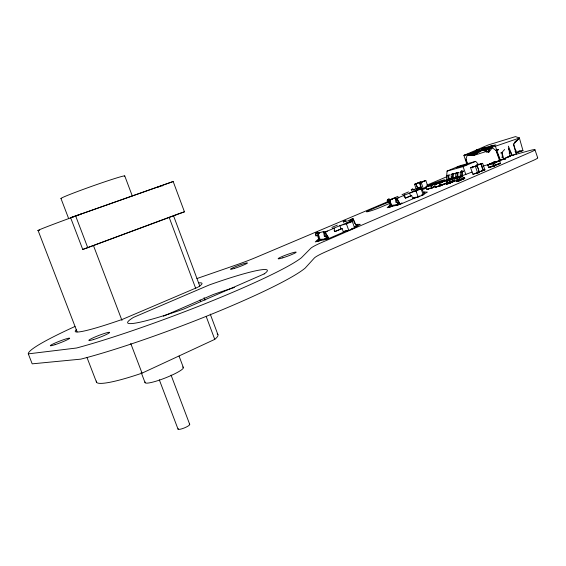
<?xml version="1.0" encoding="UTF-8"?>
<svg xmlns="http://www.w3.org/2000/svg" width="566" height="566" viewBox="0 0 566 566"><rect width="100%" height="100%" fill="white"/><g stroke="black" fill="none" stroke-linecap="round" stroke-linejoin="round"><path stroke-width="0.85" d="M448.074 179.337L448.081 175.227L449.687 174.866L448.796 175.906L448.817 179.995L447.14 181.056L446.772 180.101L448.074 179.337L446.694 179.712L439.336 183.023L440.129 186.009L447.253 182.96L446.355 180.391L445.343 180.469L446.772 180.101M446.751 174.795L447.062 171.095L459.535 165.873L475.652 161.36L478.249 164.19M458 167.182L459.203 166.645L456.366 167.706L458.665 166.864M479.133 172.46L478.213 168.456L476.848 165.781L470.608 167.713L472.851 174.264L479.133 172.46L477.676 172.835M492.816 163.312L493.198 163.206L492.816 163.312L494.507 165.831L493.63 166.27L492.816 163.312L499.545 160.779L492.745 163.694L487.807 165.039L488.691 167.6L493.63 166.27L500.429 163.341L496.127 150.57L492.307 147.804L487.864 148.264L495.392 146.247L519.397 138.026L522.963 150.556L516.525 152.792M457.356 167.303L456.748 167.571L459.054 166.666M488.699 152.353L489.463 148.405L492.307 147.804L488.699 152.353L482.267 150.025L469.808 155.034L467.24 155.091L465.974 159.202L467.268 164.274M432.912 187.254L433.542 187.07L432.714 187.36M441.296 185.096L442.131 184.799L441.402 185.054M442.096 184.778L441.02 185.209M430.733 185.323L432.466 187.813L431.504 188.28L430.733 185.323L437.723 182.705L430.613 185.719L426.042 186.936L426.934 189.483L434.872 186.844M387.194 200.909L387.625 199.494L388.849 198.977L390.922 199.607L387.194 200.909L387.668 202.253L390.342 201.397L387.668 202.253M441.763 184.948L441.388 185.061M315.425 234.395L315.948 232.824L317.356 232.23L319.465 232.987L315.425 234.395L315.955 235.859L318.771 234.975M480.477 171.484L484.913 169.857L482.621 163.333L476.388 165.258L482.621 163.333M389.521 199.812L390.667 205.437L399.476 204.475L398.641 203.13L396.278 205.458L399.476 204.475L397.629 202.777L395.266 197.987L389.521 199.812L391.198 204.128L390.667 205.437L388.439 207.446L391.615 206.47L391.339 204.906M319.712 237.968L319.111 239.411L316.536 241.675L320.193 240.522L319.875 238.817M495.137 165.244L495.448 165.123M352.66 220.124L352.979 219.474L350.948 219.346L352.66 220.124L350.043 220.535M499.863 161.423L500.521 160.093M476.692 153.987L478.263 151.143L490.687 147.033C482.296 147.641 474.662 151.419 467.24 155.091L473.501 155.53L486.152 151.511M501.837 157.44L502.742 156.025M483.47 170.592L484.913 169.857M420.481 188.209L420.991 187.516L418.989 187.466L420.481 188.209L418.217 188.634M432.919 185.245L432.841 183.816L432.495 183.915L437.723 182.705L432.141 184.12L426.983 186.539L436.789 183.101L426.913 186.256M441.466 182.967L441.388 181.53L441.034 181.622L446.355 180.391L445.343 180.469M326.165 238.413L327.084 237.246L324.311 236.114L323.547 231.529L317.816 233.27L319.111 239.411L325.705 239.001M495.038 163.411L494.359 162.003L487.807 165.039L494.599 162.138L499.545 160.779L493.637 162.315L488.706 164.656L498.653 161.161L488.642 164.366M494.359 162.003L493.977 162.109L494.359 162.003L494.436 163.433M397.261 204.786L398.641 203.13L395.967 202.161L395.266 197.987M458.764 172.382L457.873 173.429L457.894 177.568L454.809 179.012L454.463 178.127L455.779 177.066L457.151 176.896L457.151 172.75L458.764 172.382L455.715 173.146L455.779 177.066M454.201 173.628L453.309 174.675L453.331 178.785L451.654 179.854L451.286 178.891L452.588 178.127L452.588 173.995L454.201 173.628L451.173 174.392L451.236 178.29L449.92 179.351L450.26 180.221M460.229 172.347L463.377 171.123L461.948 171.979L461.467 170.918L461.764 175.658L459.061 176.896L460.377 175.835L460.229 172.347L461.467 170.918L463.377 171.123L462.479 172.177L462.507 176.33L461.389 177.045M504.631 149.474L501.915 152.495L500.691 152.997M486.194 149.155L487.913 147.294M492.745 163.694L493.198 163.206M508.565 148.738L512.244 155.608L516.355 153.811L513.73 144.082L519.397 138.026L515.499 136.604L488.118 145.002L463.929 155.367L466.922 164.416M439.336 183.023L441.084 185.542L435.459 187.24L434.561 184.672L435.035 184.169L441.388 181.53M435.035 184.169L435.388 184.077L434.561 184.672L439.697 182.924M430.613 185.719L431.087 185.224M432.495 183.915L433.139 183.929L426.042 186.936L432.841 183.816M463.922 165.322C467.042 164.267 459.344 167.182 463.37 165.661M479.105 171.979L479.812 171.731M514.501 142.759L519.397 138.026M456.819 167.529L457.632 167.274M495.88 144.931L490.715 145.886L491.479 146.566L492.512 145.695L481.454 148.568M464.212 165.258L463.703 165.428M477.081 150.775L478.128 149.955L476.331 150.11L477.081 150.775L479.522 150.103M461.092 179.698L459.748 180.278L460.929 179.868M479.593 152.049L482.267 150.025L489.463 148.405L489.809 149.99M398.846 197.527L396.299 198.326L397.091 198.843L398.846 197.527L404.548 195.114L405.412 198.128L411.645 195.503L412.685 198.454L418.175 197.032L423.212 194.867L421.125 188.959L415.805 190.353L416.321 191.824M319.082 238.442L315.269 241.93L320.193 240.522M462.337 166.022L463.144 165.824M457.639 167.189L458.326 166.991M323.158 232.272L324.7 231.897L325.33 232.569L327.367 231.077L333.961 228.268L334.952 231.558L342.119 228.515L343.279 231.742L348.79 230.426L354.613 227.907L352.293 221.448L346.965 222.742M461.566 179.585L462.281 179.273L461.46 179.521M474.237 151.829L478.263 151.143L473.636 153.86L474.237 155.551M459.818 180.229L460.774 179.931M391.198 204.128L387.165 207.736L391.615 206.47M323.059 240.133L327.084 237.246L328.032 238.71L324.353 239.871L327.084 237.246L324.311 236.114M394.983 205.755L398.641 203.13L395.967 202.161M450.494 182.606L452.142 181.934M426.042 186.936L426.863 186.355L426.516 186.447M487.807 165.039L488.635 164.451M454.809 179.012L456.479 177.929L456.465 176.281M473.501 155.53L482.267 150.025L486.215 150.804M458.722 166.949L458.007 167.218L460.009 166.51M478.263 151.143L473.636 153.86L475.631 154.49M454.463 178.127L457.151 176.896M355.434 226.223L357.167 226.145L360.287 224.341L356.976 224.355L355.809 224.893M426.417 187.537C421.521 191.916 420.446 186.66 419.823 182.825L425.809 180.519L428.03 186.738M520.26 150.365L516.51 152.473L522.963 150.556M433.393 187.063L433.181 187.169M463.391 177.766L464.431 177.476L464.771 178.446L459.083 180.894L458.29 181.085L459.599 180.469L458.29 181.085L457.837 180.066L455.878 180.674L456.217 181.651L458.212 181.035M453.458 180.405L454.477 180.115L454.816 181.078L449.149 183.511L448.378 183.695L449.68 183.08L448.378 183.695L447.939 182.684L446.015 183.285L446.355 184.247L448.314 183.639M460.717 179.96L459.981 180.172M450.324 182.669L451.887 182.089L451.031 182.365M451.01 182.485L449.871 182.889L450.854 182.549M447.939 182.684L454.477 180.115M446.355 184.247L454.031 181.353L453.727 180.49M457.837 180.066L464.431 177.476M456.217 181.651L460.483 179.769M416.159 188.931L414.545 184.275L420.496 181.969L420.963 182.705M422.052 189.101L423.354 188.733L421.154 182.464L419.823 182.825M498.483 149.431L496.127 150.57L500.401 160.511L503.174 159.456L505.601 159.577M515.01 141.479L516.588 140.722M488.706 164.656L493.637 162.315L498.653 161.161M435.502 184.268L440.673 181.835L445.421 180.787L435.502 184.268L440.673 181.835L445.421 180.787M426.983 186.539L432.141 184.12L436.789 183.101M506.846 157.327L510.765 155.494M96.475 381.038A65.196 8.653 -21.3 0 0 142.045 373.143L214.755 339.374A65.196 8.653 -21.3 0 0 217.132 333.905M423.318 192.589L424.521 192.037L427.394 192.093L424.705 193.664L424.521 192.037M342.119 228.515L334.952 231.558L334.124 230.348M411.645 195.503L405.412 198.128L403.466 195.397L421.125 188.959M499.7 160.404L510.115 156.273L508.395 146.155L512.244 155.608M449.92 182.839L451.371 182.337M445.293 180.519L440.093 182.818L435.438 183.978M473.02 174.328L475.107 173.55M163.418 316.196L213.021 294.61A73.177 7.584 -20.6 0 1 234.402 287.486M424.09 188.301L422.08 189.164M315.955 235.859L317.37 235.258L319.337 240.691L321.92 239.581M459.153 180.519L459.514 180.363M459.854 180.335L456.974 181.276M460.717 179.91L461.29 179.712M474.322 173.451L474.52 173.599A12.572 0.927 -19.2 0 1 478.978 172.418L479.253 171.972M491.911 166.248L500.429 163.341L497.953 164.013M343.279 231.742L345.522 230.772M347.206 230.588L328.945 238.47L319.337 240.691M354.358 227.504L356.736 226.478L353.368 220.011L350.177 220.641M459.033 177.795L459.634 179.578L456.925 180.292L456.571 178.453L462.556 176.281L463.42 177.95M412.685 198.454L415.649 197.187M449.935 182.945L447.105 183.872M419.54 196.013L400.289 204.269L390.66 206.71L388.892 201.729M421.146 195.32L424.358 193.947L421.359 187.997L417.276 188.966M456.925 180.292L459.953 178.99M492.279 166.057L488.691 167.6L490.234 166.701M491.479 146.566L494.429 145.306M470.608 167.713L476.848 165.781M430.089 188.138L426.934 189.483L428.596 188.832M446.701 181.085L452.623 178.941L453.472 180.589L449.701 182.202L447.055 182.903L446.701 181.085L452.623 178.941M432.099 187.629L432.268 187.608M432.382 187.558L435.367 186.278M438.622 185.889L435.459 187.24L437.136 186.582M456.571 178.453L462.556 176.281M390.66 206.71L392.889 205.755M440.681 185.365L440.857 185.344M440.992 185.28L447.253 182.96M462.514 175.616L472.157 172.029M450.826 181.29L446.015 183.285M331.867 227.419L337.357 225.091M389.903 203.314L379.744 207.623A8.172 0.601 -19.6 0 1 368.848 211.408L368.268 211.557A8.165 0.601 -19.6 0 1 369.287 210.297L387.151 202.734A8.066 0.58 -19.6 0 1 389.026 201.977M434.561 184.672L441.678 181.644L441.034 181.622M352.533 220.054L351.62 220.443L353.368 220.011L340.958 225.296L346.427 223.945L352.293 221.448M340.958 225.289L332.879 228.53L333.961 228.268M439.223 183.426L446.355 180.391M387.646 201.744L256.646 257.134A28.505 2.186 -20.2 0 1 236.121 264.966L196.926 278.543M426.7 185.231L447.041 176.627M420.404 188.131L419.618 188.464L421.359 187.997L410.605 192.56M343.633 222.424L343.215 221.278L344.574 220.705L345.692 221.313M411.645 190.593L411.277 189.539L412.451 189.037L414.142 189.801M391.63 199.034L398.04 196.331M402.037 194.647L408.532 191.902M458.906 166.977L461.113 166.093L458.63 167.055M463.618 165.661L465.146 165.131M464.382 165.343L466.653 164.543L464.488 165.449L466.122 164.72M447.062 171.095L463.094 166.637L475.652 161.36M414.545 184.275L420.496 181.969M421.154 182.464L425.809 180.519M488.133 149.396L486.038 150.259C485.6 153.322 490.305 151.37 488.133 149.396L485.508 148.992L486.647 151.978L485.508 148.992L486.788 149.841M424.691 188.054L425.632 187.664M70.623 217.712L173.175 181.523L184.452 211.818L82.749 249.465L70.623 217.712L81.405 213.934A66.031 1.026 -19.7 0 0 39.677 230.178M459.733 166.588L458.835 166.906L459.776 166.609M477.683 173.083L479.14 172.382M467.24 155.091L477.867 150.881M422.278 190.169L420.899 186.95L415.196 189.207L412.211 189.433M173.175 181.523L82.233 213.644M504.511 158.48L510.115 156.273M348.246 220.634L353.149 218.724L354.811 222.58M498.575 149.622L496.127 150.57L498.526 149.686M479.204 171.887L479.119 171.972M82.749 249.465L93.425 245.488L121.973 320.434M94.246 245.184L178.722 213.729M494.415 165.555L493.757 165.788M413.987 197.782L413.541 197.944M402.002 202.918L401.549 203.081M458.658 166.942L459.302 166.8M463.865 165.371L459.946 166.666L463.313 165.654M450.331 182.754L449.97 182.846M455.878 180.674L459.465 179.655L459.769 180.54L458.899 180.766M449.92 179.351L451.286 178.891M179.542 213.453L184.452 211.818M462.472 165.98L462.917 165.845M494.26 165.612L493.849 165.76L494.288 165.569M471.117 153.131L463.929 155.367L467.339 154.511M461.361 179.571L462.415 179.231L461.99 179.295M451.909 182.033L452.298 181.912M483.484 170.515L481.206 163.928M454.816 181.078L452.786 181.636M464.771 178.446L462.691 179.019M458.877 166.715L458.517 166.821M350.948 219.346L353.149 218.724M509.167 153.053L510.843 152.579M515.039 151.405L516.723 150.938M446.694 179.712L446.673 175.616L448.081 175.227M451.173 174.392L452.588 173.995M455.715 173.146L457.151 172.75M509.181 156.195L514.239 154.801M515.966 154.327L528.488 150.874A20.051 1.394 -19.1 0 1 530.208 152.367L322.719 242.036A32.835 2.922 -19.8 0 0 310.784 248.297L301.423 257.749A141.939 12.707 -20.7 0 1 206.901 302.98A141.939 12.707 -20.7 0 1 76.53 348.012L28.3 353.863L32.191 363.846L80.825 359.141A141.818 14.122 -20.8 0 0 211.153 314.356A141.818 14.122 -20.8 0 0 305.18 268.086L314.314 258.039A32.807 3.247 -19.8 0 1 326.179 251.594L533.002 160.546A20.036 1.549 -19 0 0 537.558 157.702M483.06 166.008L491.458 163.716M418.989 187.466L420.899 186.95M476.204 173.231L477.088 172.991M494.613 165.116L499.184 163.878M489.944 167.062L494.889 165.725M451.505 178.566L449.814 179.019L448.781 177.901M453.203 178.113L455.743 177.427M457.434 176.974L460.823 176.068M481.673 170.868L484.8 170.026M444.133 183.787L449.531 182.287L449.836 183.158L448.98 183.384M461.884 179.281L463.978 178.729L463.674 177.844M433.492 186.808L435.021 186.405M442.831 184.339L445.951 183.518M460.399 179.995L461.446 179.648M403.466 195.397L404.548 195.114M428.25 188.924L432.82 187.714M436.775 186.674L441.445 185.443M390.922 199.607L389.231 200.053L388.849 198.977M392.429 199.338L390.108 199.954L387.625 199.494M422.731 194.364L424.358 193.947M447.43 180.356L448.817 179.995M421.684 195.256L423.212 194.867M469.9 153.874L474.167 152.806M317.781 233.397L319.465 232.987M327.367 231.077L324.7 231.897L328.945 238.47L325.33 232.569M354.295 227.058L356.736 226.478M351.557 228.622L354.613 227.907M446.673 175.616L447.954 175.361M464.403 165.166L465.082 164.989L464.651 165.095M460.377 175.835L461.764 175.658M326.483 238.902L328.032 238.71L326.165 236.765L323.547 231.529M451.236 178.29L452.588 178.127M474.11 154.56L469.808 155.034L473.841 154.751M344.163 221.2L347.432 220.952M476.331 150.11L478.737 149.969M493.977 162.109L494.599 162.138M487.793 151.115L489.371 151.426M315.948 232.824L318.524 233.39M411.277 189.539L413.357 190.134M513.277 143.941L513.73 144.082M498.54 160.857L498.922 160.751M343.215 221.278L344.637 221.759M436.719 182.783L437.072 182.684M344.574 220.705L345.89 221.469M412.451 189.037L413.612 189.759M396.299 198.326L400.289 204.269L397.091 198.843M354.005 222.169L354.903 223.528M472.03 167.104L472.426 167.89M415.833 183.922L417.559 188.124M472.221 167.366L472.32 167.055A12.579 0.842 -19.3 0 1 476.699 165.852L476.982 166.057A12.459 9.042 75.4 0 1 479.077 172.106M317.816 233.27L319.401 237.182M38.092 230.511L77.103 331.825M86.938 357.358L96.453 382.064M455.849 177.667L456.217 178.637M130.753 343.498L142.045 373.143M141.146 372.378L145.066 382.673M75.561 215.717L87.808 247.816M60.979 198.51L68.684 218.667M159.308 379.807L178.042 429.162M179.061 356.092L183.412 367.645M171.059 375.095L189.702 424.337M124.739 175.885L132.246 195.857M173.444 215.519L199.812 286.17M204.107 297.666L205.026 300.129M210.234 314.08L217.889 334.598M169.135 217.294L195.765 288.561M200.031 299.973L200.597 301.494M206.272 316.677L214.755 339.374M346.427 223.945L348.79 230.426M317.356 232.23L317.752 233.319M339.869 225.558L341.029 228.777M465.903 174.703L463.094 166.637M416.052 191.103L418.175 197.032M409.515 192.836L410.555 195.786M495.392 146.247L500.401 160.511M458.743 179.917L459.083 180.894M448.81 182.542L449.149 183.511M475.398 166.397L477.676 172.97M465.974 159.202L467.658 164.041M534.941 149.735L537.7 157.829M449.107 180.448L449.701 182.202M513.539 144.769L516.355 153.811M503.782 159.152L501.915 152.495L502.537 157.773M424.514 181.177L424.245 181.007A11.964 0.771 -19.5 0 0 419.986 182.79L419.894 183.115A11.893 7.945 67.2 0 0 421.918 188.867L422.186 189.037A11.957 0.849 -19.4 0 1 425.292 187.693M356.976 224.355L357.167 226.145M461.057 175.092L461.078 176.698M451.916 176.691L451.923 179.146M189.256 424.132A6.311 1.266 -22.1 0 1 184.212 427.988A6.311 1.266 -22.1 0 1 178.262 428.526M61.652 198.532A33.833 1.224 -19.5 0 1 92.088 186.2A33.833 1.224 -19.5 0 1 124.371 176.274M157.872 187.134A66.031 1.026 -19.7 0 1 159.103 186.752M160.143 186.44A66.031 1.026 -19.7 0 1 160.985 186.2M162.074 185.924A66.031 1.026 -19.7 0 1 162.4 185.931M182.5 367.044A20.602 3.085 -21.5 0 1 166.015 377.671A20.602 3.085 -21.5 0 1 145.151 381.972M420.892 182.733A11.589 7.613 67.3 0 0 420.623 182.245L420.354 182.075A11.674 0.743 -19.5 0 1 416.109 183.851L416.01 184.176A11.631 7.599 67.3 0 1 417.75 188.563M480.138 171.463A12.41 0.891 -19.2 0 0 483.208 170.592L483.307 170.288A12.254 8.752 75.3 0 1 481.22 164.26L480.944 164.048A12.417 0.814 -19.2 0 1 476.558 165.258L476.459 165.569A12.19 8.738 75.2 0 0 476.551 166.149M28.3 353.863A136.321 11.822 -20.7 0 1 75.009 326.469M76.269 329.815A68.514 5.66 -20.8 0 0 122.758 319.224L197.831 287.224A66.569 5.497 -20.8 0 0 198.857 282.873M432.396 184.657A7.846 0.545 -19.4 0 1 433.337 183.405A7.846 0.545 -19.4 0 1 444.402 179.868A7.846 0.545 -19.4 0 1 437.072 183.165M462.641 165.711L460.307 166.553L462.641 165.732M264.166 273.93L183.985 308.944A75.384 7.033 -20.6 0 1 133.406 317.434L209.406 284.903A73.24 6.827 -20.6 0 1 264.166 273.93M282.816 257.813A9.629 0.842 -20.1 0 0 296.16 252.167A9.629 0.842 -20.1 0 0 282.363 256.433A9.629 0.842 -20.1 0 0 282.816 257.813M234.614 268.348A8.978 0.722 -20.3 0 0 247.399 263.02A8.978 0.722 -20.3 0 0 234.911 266.904A8.978 0.722 -20.3 0 0 234.614 268.348M93.454 339.558A11.186 1.054 -21.1 0 0 109.634 332.497A11.186 1.054 -21.1 0 0 94.543 337.195A11.186 1.054 -21.1 0 0 93.454 339.558M55.1 344.652A10.393 0.884 -21.2 0 0 69.66 338.235A10.393 0.884 -21.2 0 0 55.128 343.003A10.393 0.884 -21.2 0 0 55.1 344.652"/></g></svg>
